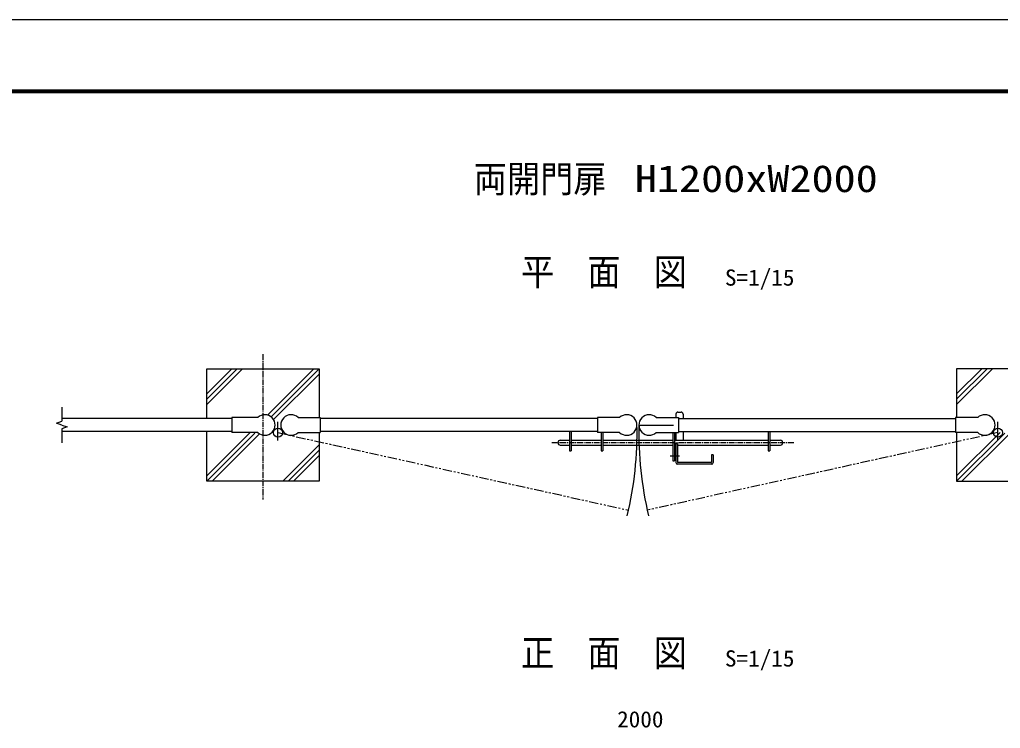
# Model space of a CAD drawing. Units: millimetres, scale not verified. Extents: x -4455 to 4455, y -3150 to 3150.
# Drawn here: x -199 to 2417, y 1258 to 3150 of the extents above; entities that cross this region are included whole.
import ezdxf
from ezdxf.enums import TextEntityAlignment as Align

# ---------------------------------------------------------------- set-up
doc = ezdxf.new("R2010")
doc.units = ezdxf.units.MM
doc.header["$LTSCALE"] = 20
for name, pattern in [('USER1', [2, 1.25, -0.25, 0.25, -0.25]), ('USER3', [1.125, 0.75, -0.125, 0.125, -0.125]), ('USER4', [2.5, 1.25, -0.25, 0.25, -0.25, 0.25, -0.25])]:
    doc.linetypes.add(name, pattern=pattern)
for name, color, linetype, lineweight in [('0-0_6文字', 3, 'Continuous', 25), ('0-2_4基礎', 4, 'Continuous', 25), ('0-3_1部材', 7, 'Continuous', 25), ('0-4_中心線', 1, 'USER3', 25), ('0-5_5寸法', 1, 'Continuous', 25), ('0-8_1', 7, 'Continuous', 25), ('0-9_BUHIN', 7, 'Continuous', 25), ('0-A_0', 4, 'Continuous', 25)]:
    doc.layers.add(name, color=color, linetype=linetype, lineweight=lineweight)
doc.styles.add('ＭＳ ゴシック', font='')
doc.styles.get('ＭＳ ゴシック').set_extended_font_data('MS Gothic')

msp = doc.modelspace()

# ---------------------------------------------------------------- linework, layer by layer
at = {"layer": '0-2_4基礎', "color": 7}
for p, q in [((300.26, 2218.11), (600.26, 2218.11)), ((300.26, 2085.61), (300.26, 2218.11)), ((600.26, 2218.11), (600.26, 2088.11)), ((2600.26, 2218.11), (2300.26, 2218.11)), ((2300.26, 2218.11), (2300.26, 2088.11)), ((300.26, 1918.11), (300.26, 2050.61)), ((600.26, 2048.11), (600.26, 1918.11)), ((600.26, 1918.11), (300.26, 1918.11))]:
    msp.add_line(p, q, dxfattribs=at)
at = {"layer": '0-2_4基礎'}
for p, q in [((300.26, 2122.84), (395.54, 2218.11)), ((300.26, 2136.98), (381.4, 2218.11)), ((300.26, 2151.12), (367.26, 2218.11)), ((462.62, 2094.61), (586.12, 2218.11)), ((472.04, 2089.9), (600.26, 2218.11)), ((478.73, 2082.44), (600.26, 2203.97)), ((2300.26, 2122.84), (2395.54, 2218.11)), ((2300.26, 2136.98), (2381.4, 2218.11)), ((2300.26, 2151.12), (2367.26, 2218.11)), ((300.26, 1932.26), (416.12, 2048.11)), ((300.26, 1918.11), (428.48, 2046.33)), ((314.4, 1918.11), (440.93, 2044.64)), ((2300.26, 1932.26), (2416.12, 2048.11)), ((2300.27, 1918.11), (2428.48, 2046.33)), ((2314.41, 1918.11), (2440.93, 2044.64)), ((503.3, 1918.11), (600.26, 2015.08)), ((517.44, 1918.11), (600.26, 2000.93)), ((531.58, 1918.11), (600.26, 1986.79))]:
    msp.add_line(p, q, dxfattribs=at)
at = {"layer": '0-2_4基礎', "color": 7}
msp.add_lwpolyline([(2300.26, 2048.11), (2300.26, 1918.11), (2600.26, 1918.11)], dxfattribs=at)
at = {"layer": '0-3_1部材', "color": 4}
for p, q in [((-86.42, 2115.61), (-86.42, 2078.37)), ((-100.52, 2073.24), (-86.42, 2078.37)), ((-86.42, 2068.11), (-100.52, 2073.24)), ((-86.42, 2057.85), (-86.42, 2020.61))]:
    msp.add_line(p, q, dxfattribs=at)
at = {"layer": '0-3_1部材'}
for p, q in [((367.26, 2085.61), (-86.42, 2085.61)), ((367.26, 2088.11), (367.26, 2048.11)), ((436.38, 2088.11), (367.26, 2088.11)), ((544.13, 2088.11), (603.26, 2088.11)), ((603.26, 2088.11), (603.26, 2048.11)), ((1342.26, 2085.61), (603.26, 2085.61)), ((1401.39, 2088.11), (1342.26, 2088.11)), ((1342.26, 2088.11), (1342.26, 2048.11)), ((1499.13, 2088.11), (1558.26, 2088.11)), ((1558.26, 2088.11), (1558.26, 2048.11)), ((1558.26, 2085.61), (2297.26, 2085.61)), ((2297.26, 2088.11), (2297.26, 2048.11)), ((2356.39, 2088.11), (2297.26, 2088.11)), ((367.26, 2050.61), (-86.42, 2050.61)), ((436.38, 2048.11), (367.26, 2048.11)), ((544.13, 2048.11), (603.26, 2048.11)), ((1342.26, 2050.61), (603.26, 2050.61)), ((1401.39, 2048.11), (1342.26, 2048.11)), ((1499.13, 2048.11), (1558.26, 2048.11)), ((1558.26, 2050.61), (2297.26, 2050.61)), ((2356.39, 2048.11), (2297.26, 2048.11))]:
    msp.add_line(p, q, dxfattribs=at)
at = {"layer": '0-3_1部材', "color": 1, "linetype": 'USER4'}
for p, q in [((490.3, 2047.73), (1425.39, 1840.97)), ((2410.22, 2047.73), (1475.13, 1840.97))]:
    msp.add_line(p, q, dxfattribs=at)
at = {"layer": '0-3_1部材', "color": 4}
msp.add_lwpolyline([(-86.42, 2068.11), (-72.33, 2062.98), (-86.42, 2057.85)], dxfattribs=at)
at = {"layer": '0-3_1部材'}
for centre in [(490.3, 2047.73), (2410.22, 2047.73)]:
    msp.add_circle(centre, 12, dxfattribs=at)
for centre, start, end in [((455.26, 2068.11), 226.65955, 133.34273), ((525.26, 2068.11), 46.6582, 313.3412), ((1420.26, 2068.11), 226.65878, 133.34197), ((1480.26, 2068.11), 46.65803, 313.34122), ((2375.26, 2068.11), 226.6588, 133.3418)]:
    msp.add_arc(centre, 27.5, start, end, dxfattribs=at)
at = {"layer": '0-4_中心線'}
for p, q in [((450.26, 2257.01), (450.26, 1869.69)), ((1865.7, 2020.95), (1220.15, 2020.95))]:
    msp.add_line(p, q, dxfattribs=at)
at = {"layer": '0-5_5寸法'}
for p, q in [((490.3, 2026.94), (490.3, 2076.63)), ((1452.76, 2068.11), (1545.41, 2068.11)), ((2410.22, 2026.94), (2410.22, 2076.63))]:
    msp.add_line(p, q, dxfattribs=at)
for centre, start, end in [((490.3, 2047.73), 346.61391, 1.29187), ((2410.22, 2047.73), 178.70813, 193.38609)]:
    msp.add_arc(centre, 957.68, start, end, dxfattribs=at)
at = {"layer": '0-8_1'}
msp.add_line((1558.26, 2088.11), (1558.26, 2048.11), dxfattribs=at)
at = {"layer": '0-9_BUHIN'}
for p, q in [((1551.63, 2097.44), (1551.63, 2088)), ((1556.6, 2102.41), (1565.54, 2102.41)), ((1570.51, 2097.44), (1570.51, 2085.52)), ((1267.54, 2050.75), (1267.54, 1999.59)), ((1272.51, 2050.75), (1272.51, 1999.59)), ((1351.98, 2048.27), (1351.98, 1999.59)), ((1356.95, 2048.27), (1356.95, 1999.59)), ((1543.69, 2048.27), (1543.69, 1972.27)), ((1548.16, 2048.27), (1548.16, 1972.27)), ((1551.63, 2048.27), (1551.63, 2027.41)), ((1570.51, 2050.75), (1570.51, 2027.41)), ((1797.51, 2050.75), (1797.51, 1999.59)), ((1801.98, 2050.75), (1801.98, 1999.59)), ((1243.21, 2027.41), (1267.54, 2027.41)), ((1243.21, 2014.49), (1267.54, 2014.49)), ((1272.51, 2027.41), (1351.98, 2027.41)), ((1272.51, 2014.49), (1351.98, 2014.49)), ((1356.95, 2027.41), (1543.69, 2027.41)), ((1356.95, 2014.49), (1543.69, 2014.49)), ((1548.16, 2027.41), (1797.51, 2027.41)), ((1548.16, 2014.49), (1551.63, 2014.49)), ((1551.63, 2018.96), (1556.11, 2018.96)), ((1551.63, 2018.96), (1551.63, 1967.69)), ((1556.11, 2018.96), (1556.11, 1968.68)), ((1556.11, 2014.49), (1797.51, 2014.49)), ((1801.98, 2027.41), (1830.29, 2027.41)), ((1801.98, 2014.49), (1830.29, 2014.49)), ((1267.54, 1999.59), (1272.51, 1999.59)), ((1351.98, 1999.59), (1356.95, 1999.59)), ((1650.97, 1988.55), (1646.5, 1988.55)), ((1646.5, 1988.55), (1646.5, 1968.68)), ((1650.97, 1988.55), (1650.97, 1967.69)), ((1797.51, 1999.59), (1801.98, 1999.59)), ((1543.69, 1972.27), (1548.16, 1972.27)), ((1647, 1963.71), (1555.61, 1963.71)), ((1646.01, 1968.18), (1556.6, 1968.18))]:
    msp.add_line(p, q, dxfattribs=at)
at = {"layer": '0-9_BUHIN', "color": 1, "linetype": 'USER1'}
msp.add_line((1560.87, 1984.58), (1535.35, 1984.58), dxfattribs=at)
at = {"layer": '0-9_BUHIN'}
for centre, radius, start, end in [((1556.6, 2097.44), 4.97, 90, 180), ((1565.54, 2097.44), 4.97, 0, 90), ((1243.21, 2020.95), 6.46, 90, 270), ((1830.29, 2020.95), 6.46, 270, 90), ((1555.61, 1967.69), 3.97, 180, 270), ((1556.6, 1968.68), 0.497, 180, 270), ((1646.01, 1968.68), 0.497, 270, 0), ((1647, 1967.69), 3.97, 270, 0)]:
    msp.add_arc(centre, radius, start, end, dxfattribs=at)
at = {"layer": '0-A_0', "color": 3}
msp.add_lwpolyline([(-4454.66, 3150.24), (4455.34, 3150.24), (4455.34, -3149.76), (-4454.66, -3149.76)], close=True, dxfattribs=at)
at = {"layer": '0-A_0', "color": 7}
for points in [[(-4154.66, 2962.74), (4155.34, 2962.74), (4155.34, -2962.26), (-4154.66, -2962.26)], [(-4152.79, 2960.87), (4153.46, 2960.87), (4153.46, -2960.38), (-4152.79, -2960.38)], [(-4150.91, 2958.99), (4151.59, 2958.99), (4151.59, -2958.51), (-4150.91, -2958.51)], [(-4149.04, 2957.12), (4149.71, 2957.12), (4149.71, -2956.63), (-4149.04, -2956.63)], [(-4147.16, 2955.24), (4147.84, 2955.24), (4147.84, -2954.76), (-4147.16, -2954.76)]]:
    msp.add_lwpolyline(points, close=True, dxfattribs=at)

# ---------------------------------------------------------------- texts
at = {"layer": '0-0_6文字', "color": 7, "style": 'ＭＳ ゴシック'}
for s, height, width, p in [('両開門扉', 72.14, 0.9, (1012.33, 2667.28)), ('\u3000H1200xW2000', 72.16, 1.2, (1323.91, 2668.15)), ('平  面  図', 72.14, 0.9, (1138.58, 2418.73)), ('正  面  図', 72.14, 0.9, (1138.58, 1402.07))]:
    msp.add_text(s, height=height, dxfattribs=dict(at, width=width)).set_placement(p, align=Align.BOTTOM_LEFT)
at = {"layer": '0-0_6文字', "style": 'ＭＳ ゴシック', "width": 1.05}
for p in [(1682.3, 2427.05), (1682.3, 1410.39)]:
    msp.add_text('S=1/15', height=43.26, dxfattribs=at).set_placement(p, align=Align.BOTTOM_LEFT)
at = {"layer": '0-5_5寸法', "color": 3, "style": 'ＭＳ ゴシック', "width": 1.05}
msp.add_text('2000', height=43.26, dxfattribs=at).set_placement((1394.76, 1247.97), align=Align.BOTTOM_LEFT)

doc.saveas('drawing.dxf')
